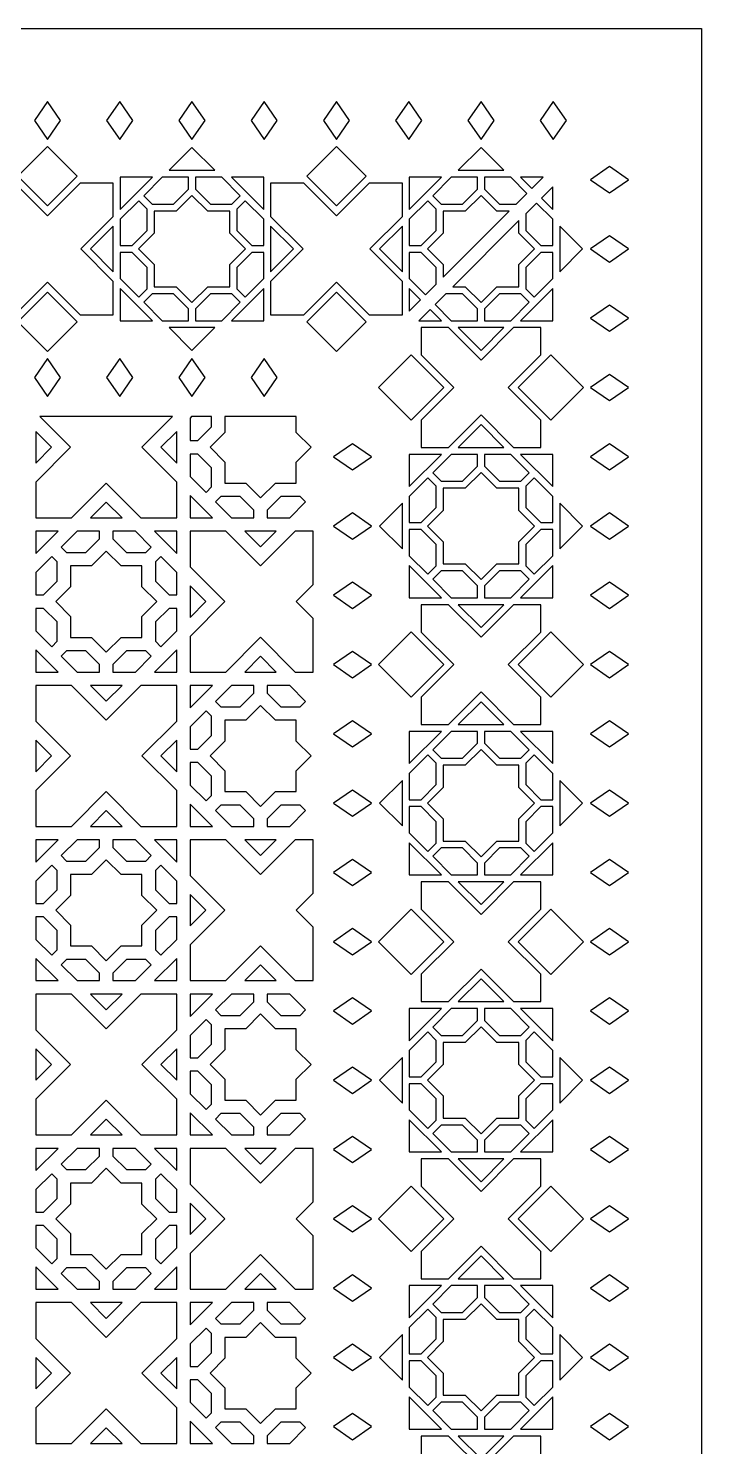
# Model space of a CAD drawing. Header units: millimetres. Extents: x 0 to 1380, y 140 to 1220.
# Drawn here: x 1075 to 1380, y 577 to 1220 of the extents above; entities that cross this region are included whole.
import ezdxf

# ---------------------------------------------------------------- set-up
doc = ezdxf.new("R2010")
doc.units = ezdxf.units.MM
doc.layers.add('CUT', color=1, linetype='CONTINUOUS')

msp = doc.modelspace()

# ---------------------------------------------------------------- linework, layer by layer
at = {"layer": 'CUT'}
for points in [[(0, 1220), (1380.15, 1220), (1380.15, 139.85), (0, 139.85)], [(1077.469, 1178.215), (1083.408, 1169.637), (1089.347, 1178.215), (1083.408, 1186.793)], [(1110.247, 1178.215), (1116.186, 1169.637), (1122.125, 1178.215), (1116.186, 1186.793)], [(1143.025, 1178.215), (1148.964, 1169.637), (1154.903, 1178.215), (1148.964, 1186.793)], [(1175.803, 1178.215), (1181.742, 1169.637), (1187.681, 1178.215), (1181.742, 1186.793)], [(1208.58, 1178.215), (1214.519, 1169.637), (1220.458, 1178.215), (1214.519, 1186.793)], [(1241.358, 1178.215), (1247.297, 1169.637), (1253.236, 1178.215), (1247.297, 1186.793)], [(1274.136, 1178.215), (1280.075, 1169.637), (1286.014, 1178.215), (1280.075, 1186.793)], [(1306.914, 1178.215), (1312.853, 1169.637), (1318.792, 1178.215), (1312.853, 1186.793)], [(1069.943, 1152.933), (1083.408, 1139.468), (1096.874, 1152.933), (1083.408, 1166.399)], [(1159.291, 1155.611), (1148.964, 1165.938), (1138.637, 1155.611)], [(1201.054, 1152.933), (1214.519, 1139.468), (1227.985, 1152.933), (1214.519, 1166.399)], [(1290.402, 1155.611), (1280.075, 1165.938), (1269.748, 1155.611)], [(1131.032, 1152.461), (1116.428, 1152.461), (1116.428, 1137.856)], [(1130.855, 1140.261), (1140.541, 1140.261), (1147.389, 1147.109), (1147.389, 1152.461), (1135.487, 1152.461), (1127.071, 1144.045)], [(1150.539, 1147.109), (1157.387, 1140.261), (1167.073, 1140.261), (1170.857, 1144.045), (1162.441, 1152.461), (1150.539, 1152.461)], [(1181.5, 1137.856), (1181.5, 1152.461), (1166.895, 1152.461)], [(1262.144, 1152.461), (1247.539, 1152.461), (1247.539, 1137.856)], [(1261.966, 1140.261), (1271.652, 1140.261), (1278.5, 1147.109), (1278.5, 1152.461), (1266.598, 1152.461), (1258.182, 1144.045)], [(1300.907, 1145.106), (1293.552, 1152.461), (1281.65, 1152.461), (1281.65, 1147.109), (1288.498, 1140.261), (1296.062, 1140.261)], [(1308.262, 1152.461), (1298.006, 1152.461), (1303.134, 1147.333)], [(1346.943, 1151.354), (1338.365, 1157.293), (1329.787, 1151.354), (1338.365, 1145.415)], [(1053.539, 1149.795), (1053.539, 1134.706), (1068.32, 1119.925), (1053.539, 1105.144), (1053.539, 1090.055), (1068.627, 1090.055), (1083.408, 1104.837), (1098.19, 1090.055), (1113.278, 1090.055), (1113.278, 1105.144), (1098.497, 1119.925), (1113.278, 1134.706), (1113.278, 1149.795), (1098.19, 1149.795), (1083.408, 1135.013), (1068.627, 1149.795)], [(1184.65, 1149.795), (1184.65, 1134.706), (1199.431, 1119.925), (1184.65, 1105.144), (1184.65, 1090.055), (1199.738, 1090.055), (1214.519, 1104.837), (1229.301, 1090.055), (1244.389, 1090.055), (1244.389, 1105.144), (1229.608, 1119.925), (1244.389, 1134.706), (1244.389, 1149.795), (1229.301, 1149.795), (1214.519, 1135.013), (1199.738, 1149.795)], [(1307.483, 1142.984), (1312.611, 1137.856), (1312.611, 1148.112)], [(1121.78, 1121.5), (1128.628, 1128.348), (1128.628, 1138.034), (1124.844, 1141.818), (1116.428, 1133.402), (1116.428, 1121.5)], [(1124.659, 1119.925), (1131.778, 1112.806), (1131.778, 1102.739), (1141.845, 1102.739), (1148.964, 1095.62), (1156.083, 1102.739), (1166.15, 1102.739), (1166.15, 1112.806), (1173.269, 1119.925), (1166.15, 1127.044), (1166.15, 1137.111), (1156.083, 1137.111), (1148.964, 1144.23), (1141.845, 1137.111), (1131.778, 1137.111), (1131.778, 1127.044)], [(1169.3, 1138.034), (1169.3, 1128.348), (1176.148, 1121.5), (1181.5, 1121.5), (1181.5, 1133.402), (1173.084, 1141.818)], [(1252.891, 1121.5), (1259.739, 1128.348), (1259.739, 1138.034), (1255.955, 1141.818), (1247.539, 1133.402), (1247.539, 1121.5)], [(1292.912, 1137.111), (1287.194, 1137.111), (1280.075, 1144.23), (1272.956, 1137.111), (1262.889, 1137.111), (1262.889, 1127.044), (1255.77, 1119.925), (1262.889, 1112.806), (1262.889, 1107.088)], [(1300.411, 1135.912), (1300.411, 1128.348), (1307.259, 1121.5), (1312.611, 1121.5), (1312.611, 1133.402), (1305.256, 1140.757)], [(1267.238, 1102.739), (1272.956, 1102.739), (1280.075, 1095.62), (1287.194, 1102.739), (1297.261, 1102.739), (1297.261, 1112.806), (1304.38, 1119.925), (1297.261, 1127.044), (1297.261, 1132.762)], [(1113.278, 1130.252), (1102.951, 1119.925), (1113.278, 1109.598)], [(1184.65, 1109.598), (1194.977, 1119.925), (1184.65, 1130.252)], [(1244.389, 1130.252), (1234.062, 1119.925), (1244.389, 1109.598)], [(1315.761, 1109.598), (1326.088, 1119.925), (1315.761, 1130.252)], [(1346.943, 1119.925), (1338.365, 1125.864), (1329.787, 1119.925), (1338.365, 1113.986)], [(1128.628, 1101.816), (1128.628, 1111.502), (1121.78, 1118.35), (1116.428, 1118.35), (1116.428, 1106.448), (1124.844, 1098.032)], [(1176.148, 1118.35), (1169.3, 1111.502), (1169.3, 1101.816), (1173.084, 1098.032), (1181.5, 1106.448), (1181.5, 1118.35)], [(1259.739, 1103.938), (1259.739, 1111.502), (1252.891, 1118.35), (1247.539, 1118.35), (1247.539, 1106.448), (1254.894, 1099.093)], [(1304.195, 1098.032), (1312.611, 1106.448), (1312.611, 1118.35), (1307.259, 1118.35), (1300.411, 1111.502), (1300.411, 1101.816)], [(1069.943, 1086.917), (1083.408, 1073.451), (1096.874, 1086.917), (1083.408, 1100.382)], [(1116.428, 1101.994), (1116.428, 1087.389), (1131.032, 1087.389)], [(1166.895, 1087.389), (1181.5, 1087.389), (1181.5, 1101.994)], [(1201.054, 1086.917), (1214.519, 1073.451), (1227.985, 1086.917), (1214.519, 1100.382)], [(1252.667, 1096.866), (1247.539, 1101.994), (1247.539, 1091.738)], [(1298.006, 1087.389), (1312.611, 1087.389), (1312.611, 1101.994)], [(1147.389, 1092.741), (1140.541, 1099.589), (1130.855, 1099.589), (1127.071, 1095.805), (1135.487, 1087.389), (1147.389, 1087.389)], [(1167.073, 1099.589), (1157.387, 1099.589), (1150.539, 1092.741), (1150.539, 1087.389), (1162.441, 1087.389), (1170.857, 1095.805)], [(1259.243, 1094.744), (1266.598, 1087.389), (1278.5, 1087.389), (1278.5, 1092.741), (1271.652, 1099.589), (1264.088, 1099.589)], [(1281.65, 1087.389), (1293.552, 1087.389), (1301.968, 1095.805), (1298.184, 1099.589), (1288.498, 1099.589), (1281.65, 1092.741)], [(1346.943, 1088.496), (1338.365, 1094.435), (1329.787, 1088.496), (1338.365, 1082.557)], [(1251.888, 1087.389), (1262.144, 1087.389), (1257.016, 1092.517)], [(1138.637, 1084.239), (1148.964, 1073.912), (1159.291, 1084.239)], [(1307.246, 1042.286), (1292.465, 1057.068), (1307.246, 1071.849), (1307.246, 1084.239), (1294.856, 1084.239), (1280.075, 1069.458), (1265.294, 1084.239), (1252.904, 1084.239), (1252.904, 1071.849), (1267.685, 1057.068), (1252.904, 1042.286), (1252.904, 1029.897), (1265.294, 1029.897), (1280.075, 1044.678), (1294.856, 1029.897), (1307.246, 1029.897)], [(1269.748, 1084.239), (1280.075, 1073.912), (1290.402, 1084.239)], [(1077.469, 1061.635), (1083.408, 1053.057), (1089.347, 1061.635), (1083.408, 1070.213)], [(1110.247, 1061.635), (1116.186, 1053.057), (1122.125, 1061.635), (1116.186, 1070.213)], [(1143.025, 1061.635), (1148.964, 1053.057), (1154.903, 1061.635), (1148.964, 1070.213)], [(1175.803, 1061.635), (1181.742, 1053.057), (1187.681, 1061.635), (1181.742, 1070.213)], [(1263.231, 1057.068), (1248.416, 1071.883), (1233.601, 1057.068), (1248.416, 1042.253)], [(1326.549, 1057.068), (1311.734, 1071.883), (1296.919, 1057.068), (1311.734, 1042.253)], [(1346.943, 1057.068), (1338.365, 1063.007), (1329.787, 1057.068), (1338.365, 1051.129)], [(1079.953, 1043.85), (1093.878, 1029.925), (1078.12, 1014.166), (1078.12, 997.97), (1094.316, 997.97), (1110.075, 1013.728), (1125.834, 997.97), (1142.03, 997.97), (1142.03, 1014.166), (1126.272, 1029.925), (1140.197, 1043.85)], [(1148.809, 1043.85), (1148.12, 1043.161), (1148.12, 1032.97), (1151.59, 1032.97), (1157.78, 1039.16), (1157.78, 1043.85)], [(1163.87, 1043.85), (1163.87, 1036.637), (1157.157, 1029.925), (1163.87, 1023.213), (1163.87, 1013.72), (1173.363, 1013.72), (1180.075, 1007.007), (1186.787, 1013.72), (1196.28, 1013.72), (1196.28, 1023.213), (1202.993, 1029.925), (1196.28, 1036.637), (1196.28, 1043.85)], [(1078.12, 1022.778), (1085.266, 1029.925), (1078.12, 1037.072)], [(1142.03, 1037.072), (1134.884, 1029.925), (1142.03, 1022.778)], [(1290.402, 1029.897), (1280.075, 1040.223), (1269.748, 1029.897)], [(1230.363, 1025.639), (1221.785, 1031.578), (1213.207, 1025.639), (1221.785, 1019.7)], [(1346.943, 1025.639), (1338.365, 1031.578), (1329.787, 1025.639), (1338.365, 1019.7)], [(1157.78, 1011.936), (1157.78, 1020.69), (1151.59, 1026.88), (1148.12, 1026.88), (1148.12, 1016.689), (1155.326, 1009.482)], [(1262.144, 1026.747), (1247.539, 1026.747), (1247.539, 1012.142)], [(1278.5, 1026.747), (1266.598, 1026.747), (1258.182, 1018.331), (1261.966, 1014.547), (1271.652, 1014.547), (1278.5, 1021.395)], [(1301.968, 1018.331), (1293.552, 1026.747), (1281.65, 1026.747), (1281.65, 1021.395), (1288.498, 1014.547), (1298.184, 1014.547)], [(1312.611, 1012.142), (1312.611, 1026.747), (1298.006, 1026.747)], [(1287.194, 977.025), (1297.261, 977.025), (1297.261, 987.092), (1304.38, 994.211), (1297.261, 1001.329), (1297.261, 1011.397), (1287.194, 1011.397), (1280.075, 1018.515), (1272.956, 1011.397), (1262.889, 1011.397), (1262.889, 1001.329), (1255.77, 994.211), (1262.889, 987.092), (1262.889, 977.025), (1272.956, 977.025), (1280.075, 969.906)], [(1255.955, 1016.103), (1247.539, 1007.688), (1247.539, 995.786), (1252.891, 995.786), (1259.739, 1002.634), (1259.739, 1012.319)], [(1312.611, 995.786), (1312.611, 1007.688), (1304.195, 1016.103), (1300.411, 1012.319), (1300.411, 1002.634), (1307.259, 995.786)], [(1117.222, 997.97), (1110.075, 1005.116), (1102.928, 997.97)], [(1148.12, 1008.077), (1148.12, 997.97), (1158.227, 997.97)], [(1177.03, 1001.44), (1170.84, 1007.63), (1162.086, 1007.63), (1159.632, 1005.176), (1166.839, 997.97), (1177.03, 997.97)], [(1198.064, 1007.63), (1189.31, 1007.63), (1183.12, 1001.44), (1183.12, 997.97), (1193.311, 997.97), (1200.518, 1005.176)], [(1244.389, 1004.538), (1234.062, 994.211), (1244.389, 983.884)], [(1315.761, 983.884), (1326.088, 994.211), (1315.761, 1004.538)], [(1230.363, 994.211), (1221.785, 1000.15), (1213.207, 994.211), (1221.785, 988.272)], [(1346.943, 994.211), (1338.365, 1000.15), (1329.787, 994.211), (1338.365, 988.272)], [(1088.227, 991.88), (1078.12, 991.88), (1078.12, 981.773)], [(1092.086, 982.22), (1100.84, 982.22), (1107.03, 988.41), (1107.03, 991.88), (1096.839, 991.88), (1089.632, 984.674)], [(1113.12, 988.41), (1119.31, 982.22), (1128.064, 982.22), (1130.518, 984.674), (1123.311, 991.88), (1113.12, 991.88)], [(1142.03, 981.773), (1142.03, 991.88), (1131.923, 991.88)], [(1204, 952.197), (1196.272, 959.925), (1204, 967.653), (1204, 991.88), (1195.834, 991.88), (1180.075, 976.122), (1164.316, 991.88), (1148.12, 991.88), (1148.12, 975.684), (1163.878, 959.925), (1148.12, 944.166), (1148.12, 927.97), (1164.316, 927.97), (1180.075, 943.728), (1195.834, 927.97), (1204, 927.97)], [(1172.928, 991.88), (1180.075, 984.734), (1187.222, 991.88)], [(1247.539, 992.636), (1247.539, 980.734), (1255.955, 972.318), (1259.739, 976.102), (1259.739, 985.787), (1252.891, 992.636)], [(1304.195, 972.318), (1312.611, 980.734), (1312.611, 992.636), (1307.259, 992.636), (1300.411, 985.787), (1300.411, 976.102)], [(1081.59, 962.97), (1087.78, 969.16), (1087.78, 977.914), (1085.326, 980.368), (1078.12, 973.161), (1078.12, 962.97)], [(1132.993, 959.925), (1126.28, 966.637), (1126.28, 976.13), (1116.787, 976.13), (1110.075, 982.843), (1103.363, 976.13), (1093.87, 976.13), (1093.87, 966.637), (1087.157, 959.925), (1093.87, 953.213), (1093.87, 943.72), (1103.363, 943.72), (1110.075, 937.007), (1116.787, 943.72), (1126.28, 943.72), (1126.28, 953.213)], [(1132.37, 977.914), (1132.37, 969.16), (1138.56, 962.97), (1142.03, 962.97), (1142.03, 973.161), (1134.824, 980.368)], [(1247.539, 976.279), (1247.539, 961.675), (1262.144, 961.675)], [(1258.182, 970.091), (1266.598, 961.675), (1278.5, 961.675), (1278.5, 967.026), (1271.652, 973.875), (1261.966, 973.875)], [(1281.65, 961.675), (1293.552, 961.675), (1301.968, 970.091), (1298.184, 973.875), (1288.498, 973.875), (1281.65, 967.026)], [(1298.006, 961.675), (1312.611, 961.675), (1312.611, 976.279)], [(1148.12, 952.778), (1155.266, 959.925), (1148.12, 967.072)], [(1230.363, 962.782), (1221.785, 968.721), (1213.207, 962.782), (1221.785, 956.843)], [(1346.943, 962.782), (1338.365, 968.721), (1329.787, 962.782), (1338.365, 956.843)], [(1087.78, 941.936), (1087.78, 950.69), (1081.59, 956.88), (1078.12, 956.88), (1078.12, 946.689), (1085.326, 939.482)], [(1138.56, 956.88), (1132.37, 950.69), (1132.37, 941.936), (1134.824, 939.482), (1142.03, 946.689), (1142.03, 956.88)], [(1307.246, 916.572), (1292.465, 931.354), (1307.246, 946.135), (1307.246, 958.525), (1294.856, 958.525), (1280.075, 943.743), (1265.294, 958.525), (1252.904, 958.525), (1252.904, 946.135), (1267.685, 931.354), (1252.904, 916.572), (1252.904, 904.182), (1265.294, 904.182), (1280.075, 918.964), (1294.856, 904.182), (1307.246, 904.182)], [(1269.748, 958.525), (1280.075, 948.198), (1290.402, 958.525)], [(1263.231, 931.354), (1248.416, 946.168), (1233.601, 931.354), (1248.416, 916.539)], [(1326.549, 931.354), (1311.734, 946.168), (1296.919, 931.354), (1311.734, 916.539)], [(1078.12, 938.077), (1078.12, 927.97), (1088.227, 927.97)], [(1107.03, 931.44), (1100.84, 937.63), (1092.086, 937.63), (1089.632, 935.176), (1096.839, 927.97), (1107.03, 927.97)], [(1128.064, 937.63), (1119.31, 937.63), (1113.12, 931.44), (1113.12, 927.97), (1123.311, 927.97), (1130.518, 935.176)], [(1131.923, 927.97), (1142.03, 927.97), (1142.03, 938.077)], [(1187.222, 927.97), (1180.075, 935.116), (1172.928, 927.97)], [(1230.363, 931.354), (1221.785, 937.293), (1213.207, 931.354), (1221.785, 925.415)], [(1346.943, 931.354), (1338.365, 937.293), (1329.787, 931.354), (1338.365, 925.415)], [(1142.03, 857.97), (1142.03, 874.166), (1126.272, 889.925), (1142.03, 905.684), (1142.03, 921.88), (1125.834, 921.88), (1110.075, 906.122), (1094.316, 921.88), (1078.12, 921.88), (1078.12, 905.684), (1093.878, 889.925), (1078.12, 874.166), (1078.12, 857.97), (1094.316, 857.97), (1110.075, 873.728), (1125.834, 857.97)], [(1102.928, 921.88), (1110.075, 914.734), (1117.222, 921.88)], [(1158.227, 921.88), (1148.12, 921.88), (1148.12, 911.773)], [(1162.086, 912.22), (1170.84, 912.22), (1177.03, 918.41), (1177.03, 921.88), (1166.839, 921.88), (1159.632, 914.674)], [(1183.12, 918.41), (1189.31, 912.22), (1198.064, 912.22), (1200.518, 914.674), (1193.311, 921.88), (1183.12, 921.88)], [(1290.402, 904.182), (1280.075, 914.509), (1269.748, 904.182)], [(1151.59, 892.97), (1157.78, 899.16), (1157.78, 907.914), (1155.326, 910.368), (1148.12, 903.161), (1148.12, 892.97)], [(1202.993, 889.925), (1196.28, 896.637), (1196.28, 906.13), (1186.787, 906.13), (1180.075, 912.843), (1173.363, 906.13), (1163.87, 906.13), (1163.87, 896.637), (1157.157, 889.925), (1163.87, 883.213), (1163.87, 873.72), (1173.363, 873.72), (1180.075, 867.007), (1186.787, 873.72), (1196.28, 873.72), (1196.28, 883.213)], [(1230.363, 899.925), (1221.785, 905.864), (1213.207, 899.925), (1221.785, 893.986)], [(1262.144, 901.032), (1247.539, 901.032), (1247.539, 886.428)], [(1278.5, 901.032), (1266.598, 901.032), (1258.182, 892.616), (1261.966, 888.832), (1271.652, 888.832), (1278.5, 895.681)], [(1301.968, 892.616), (1293.552, 901.032), (1281.65, 901.032), (1281.65, 895.681), (1288.498, 888.832), (1298.184, 888.832)], [(1312.611, 886.428), (1312.611, 901.032), (1298.006, 901.032)], [(1346.943, 899.925), (1338.365, 905.864), (1329.787, 899.925), (1338.365, 893.986)], [(1078.12, 882.778), (1085.266, 889.925), (1078.12, 897.072)], [(1142.03, 897.072), (1134.884, 889.925), (1142.03, 882.778)], [(1255.955, 890.389), (1247.539, 881.973), (1247.539, 870.071), (1252.891, 870.071), (1259.739, 876.92), (1259.739, 886.605)], [(1287.194, 851.31), (1297.261, 851.31), (1297.261, 861.378), (1304.38, 868.496), (1297.261, 875.615), (1297.261, 885.682), (1287.194, 885.682), (1280.075, 892.801), (1272.956, 885.682), (1262.889, 885.682), (1262.889, 875.615), (1255.77, 868.496), (1262.889, 861.378), (1262.889, 851.31), (1272.956, 851.31), (1280.075, 844.192)], [(1312.611, 870.071), (1312.611, 881.973), (1304.195, 890.389), (1300.411, 886.605), (1300.411, 876.92), (1307.259, 870.071)], [(1157.78, 871.936), (1157.78, 880.69), (1151.59, 886.88), (1148.12, 886.88), (1148.12, 876.689), (1155.326, 869.482)], [(1244.389, 878.823), (1234.062, 868.496), (1244.389, 858.17)], [(1315.761, 858.17), (1326.088, 868.496), (1315.761, 878.823)], [(1230.363, 868.496), (1221.785, 874.435), (1213.207, 868.496), (1221.785, 862.557)], [(1346.943, 868.496), (1338.365, 874.435), (1329.787, 868.496), (1338.365, 862.557)], [(1117.222, 857.97), (1110.075, 865.116), (1102.928, 857.97)], [(1148.12, 868.077), (1148.12, 857.97), (1158.227, 857.97)], [(1177.03, 861.44), (1170.84, 867.63), (1162.086, 867.63), (1159.632, 865.176), (1166.839, 857.97), (1177.03, 857.97)], [(1198.064, 867.63), (1189.31, 867.63), (1183.12, 861.44), (1183.12, 857.97), (1193.311, 857.97), (1200.518, 865.176)], [(1247.539, 866.921), (1247.539, 855.02), (1255.955, 846.604), (1259.739, 850.388), (1259.739, 860.073), (1252.891, 866.921)], [(1304.195, 846.604), (1312.611, 855.02), (1312.611, 866.921), (1307.259, 866.921), (1300.411, 860.073), (1300.411, 850.388)], [(1088.227, 851.88), (1078.12, 851.88), (1078.12, 841.773)], [(1092.086, 842.22), (1100.84, 842.22), (1107.03, 848.41), (1107.03, 851.88), (1096.839, 851.88), (1089.632, 844.674)], [(1113.12, 848.41), (1119.31, 842.22), (1128.064, 842.22), (1130.518, 844.674), (1123.311, 851.88), (1113.12, 851.88)], [(1142.03, 841.773), (1142.03, 851.88), (1131.923, 851.88)], [(1204, 812.197), (1196.272, 819.925), (1204, 827.653), (1204, 851.88), (1195.834, 851.88), (1180.075, 836.122), (1164.316, 851.88), (1148.12, 851.88), (1148.12, 835.684), (1163.878, 819.925), (1148.12, 804.166), (1148.12, 787.97), (1164.316, 787.97), (1180.075, 803.728), (1195.834, 787.97), (1204, 787.97)], [(1172.928, 851.88), (1180.075, 844.734), (1187.222, 851.88)], [(1247.539, 850.565), (1247.539, 835.961), (1262.144, 835.961)], [(1298.006, 835.961), (1312.611, 835.961), (1312.611, 850.565)], [(1230.363, 837.068), (1221.785, 843.007), (1213.207, 837.068), (1221.785, 831.129)], [(1258.182, 844.376), (1266.598, 835.961), (1278.5, 835.961), (1278.5, 841.312), (1271.652, 848.16), (1261.966, 848.16)], [(1281.65, 835.961), (1293.552, 835.961), (1301.968, 844.376), (1298.184, 848.16), (1288.498, 848.16), (1281.65, 841.312)], [(1346.943, 837.068), (1338.365, 843.007), (1329.787, 837.068), (1338.365, 831.129)], [(1081.59, 822.97), (1087.78, 829.16), (1087.78, 837.914), (1085.326, 840.368), (1078.12, 833.161), (1078.12, 822.97)], [(1132.993, 819.925), (1126.28, 826.637), (1126.28, 836.13), (1116.787, 836.13), (1110.075, 842.843), (1103.363, 836.13), (1093.87, 836.13), (1093.87, 826.637), (1087.157, 819.925), (1093.87, 813.213), (1093.87, 803.72), (1103.363, 803.72), (1110.075, 797.007), (1116.787, 803.72), (1126.28, 803.72), (1126.28, 813.213)], [(1132.37, 837.914), (1132.37, 829.16), (1138.56, 822.97), (1142.03, 822.97), (1142.03, 833.161), (1134.824, 840.368)], [(1307.246, 790.858), (1292.465, 805.639), (1307.246, 820.421), (1307.246, 832.811), (1294.856, 832.811), (1280.075, 818.029), (1265.294, 832.811), (1252.904, 832.811), (1252.904, 820.421), (1267.685, 805.639), (1252.904, 790.858), (1252.904, 778.468), (1265.294, 778.468), (1280.075, 793.249), (1294.856, 778.468), (1307.246, 778.468)], [(1269.748, 832.811), (1280.075, 822.484), (1290.402, 832.811)], [(1148.12, 812.778), (1155.266, 819.925), (1148.12, 827.072)], [(1263.231, 805.639), (1248.416, 820.454), (1233.601, 805.639), (1248.416, 790.825)], [(1326.549, 805.639), (1311.734, 820.454), (1296.919, 805.639), (1311.734, 790.825)], [(1087.78, 801.936), (1087.78, 810.69), (1081.59, 816.88), (1078.12, 816.88), (1078.12, 806.689), (1085.326, 799.482)], [(1138.56, 816.88), (1132.37, 810.69), (1132.37, 801.936), (1134.824, 799.482), (1142.03, 806.689), (1142.03, 816.88)], [(1230.363, 805.639), (1221.785, 811.578), (1213.207, 805.639), (1221.785, 799.7)], [(1346.943, 805.639), (1338.365, 811.578), (1329.787, 805.639), (1338.365, 799.7)], [(1078.12, 798.077), (1078.12, 787.97), (1088.227, 787.97)], [(1131.923, 787.97), (1142.03, 787.97), (1142.03, 798.077)], [(1107.03, 791.44), (1100.84, 797.63), (1092.086, 797.63), (1089.632, 795.176), (1096.839, 787.97), (1107.03, 787.97)], [(1128.064, 797.63), (1119.31, 797.63), (1113.12, 791.44), (1113.12, 787.97), (1123.311, 787.97), (1130.518, 795.176)], [(1187.222, 787.97), (1180.075, 795.116), (1172.928, 787.97)], [(1290.402, 778.468), (1280.075, 788.795), (1269.748, 778.468)], [(1142.03, 717.97), (1142.03, 734.166), (1126.272, 749.925), (1142.03, 765.684), (1142.03, 781.88), (1125.834, 781.88), (1110.075, 766.122), (1094.316, 781.88), (1078.12, 781.88), (1078.12, 765.684), (1093.878, 749.925), (1078.12, 734.166), (1078.12, 717.97), (1094.316, 717.97), (1110.075, 733.728), (1125.834, 717.97)], [(1102.928, 781.88), (1110.075, 774.734), (1117.222, 781.88)], [(1158.227, 781.88), (1148.12, 781.88), (1148.12, 771.773)], [(1162.086, 772.22), (1170.84, 772.22), (1177.03, 778.41), (1177.03, 781.88), (1166.839, 781.88), (1159.632, 774.674)], [(1183.12, 778.41), (1189.31, 772.22), (1198.064, 772.22), (1200.518, 774.674), (1193.311, 781.88), (1183.12, 781.88)], [(1230.363, 774.211), (1221.785, 780.15), (1213.207, 774.211), (1221.785, 768.272)], [(1346.943, 774.211), (1338.365, 780.15), (1329.787, 774.211), (1338.365, 768.272)], [(1202.993, 749.925), (1196.28, 756.637), (1196.28, 766.13), (1186.787, 766.13), (1180.075, 772.843), (1173.363, 766.13), (1163.87, 766.13), (1163.87, 756.637), (1157.157, 749.925), (1163.87, 743.213), (1163.87, 733.72), (1173.363, 733.72), (1180.075, 727.007), (1186.787, 733.72), (1196.28, 733.72), (1196.28, 743.213)], [(1262.144, 775.318), (1247.539, 775.318), (1247.539, 760.714)], [(1278.5, 775.318), (1266.598, 775.318), (1258.182, 766.902), (1261.966, 763.118), (1271.652, 763.118), (1278.5, 769.966)], [(1301.968, 766.902), (1293.552, 775.318), (1281.65, 775.318), (1281.65, 769.966), (1288.498, 763.118), (1298.184, 763.118)], [(1312.611, 760.714), (1312.611, 775.318), (1298.006, 775.318)], [(1151.59, 752.97), (1157.78, 759.16), (1157.78, 767.914), (1155.326, 770.368), (1148.12, 763.161), (1148.12, 752.97)], [(1287.194, 725.596), (1297.261, 725.596), (1297.261, 735.663), (1304.38, 742.782), (1297.261, 749.901), (1297.261, 759.968), (1287.194, 759.968), (1280.075, 767.087), (1272.956, 759.968), (1262.889, 759.968), (1262.889, 749.901), (1255.77, 742.782), (1262.889, 735.663), (1262.889, 725.596), (1272.956, 725.596), (1280.075, 718.477)], [(1255.955, 764.675), (1247.539, 756.259), (1247.539, 744.357), (1252.891, 744.357), (1259.739, 751.206), (1259.739, 760.891)], [(1312.611, 744.357), (1312.611, 756.259), (1304.195, 764.675), (1300.411, 760.891), (1300.411, 751.206), (1307.259, 744.357)], [(1078.12, 742.778), (1085.266, 749.925), (1078.12, 757.072)], [(1142.03, 757.072), (1134.884, 749.925), (1142.03, 742.778)], [(1244.389, 753.109), (1234.062, 742.782), (1244.389, 732.455)], [(1315.761, 732.455), (1326.088, 742.782), (1315.761, 753.109)], [(1157.78, 731.936), (1157.78, 740.69), (1151.59, 746.88), (1148.12, 746.88), (1148.12, 736.689), (1155.326, 729.482)], [(1230.363, 742.782), (1221.785, 748.721), (1213.207, 742.782), (1221.785, 736.843)], [(1346.943, 742.782), (1338.365, 748.721), (1329.787, 742.782), (1338.365, 736.843)], [(1247.539, 741.207), (1247.539, 729.305), (1255.955, 720.889), (1259.739, 724.674), (1259.739, 734.359), (1252.891, 741.207)], [(1304.195, 720.889), (1312.611, 729.305), (1312.611, 741.207), (1307.259, 741.207), (1300.411, 734.359), (1300.411, 724.674)], [(1148.12, 728.077), (1148.12, 717.97), (1158.227, 717.97)], [(1177.03, 721.44), (1170.84, 727.63), (1162.086, 727.63), (1159.632, 725.176), (1166.839, 717.97), (1177.03, 717.97)], [(1198.064, 727.63), (1189.31, 727.63), (1183.12, 721.44), (1183.12, 717.97), (1193.311, 717.97), (1200.518, 725.176)], [(1117.222, 717.97), (1110.075, 725.116), (1102.928, 717.97)], [(1247.539, 724.851), (1247.539, 710.246), (1262.144, 710.246)], [(1258.182, 718.662), (1266.598, 710.246), (1278.5, 710.246), (1278.5, 715.598), (1271.652, 722.446), (1261.966, 722.446)], [(1281.65, 710.246), (1293.552, 710.246), (1301.968, 718.662), (1298.184, 722.446), (1288.498, 722.446), (1281.65, 715.598)], [(1298.006, 710.246), (1312.611, 710.246), (1312.611, 724.851)], [(1230.363, 711.354), (1221.785, 717.293), (1213.207, 711.354), (1221.785, 705.415)], [(1346.943, 711.354), (1338.365, 717.293), (1329.787, 711.354), (1338.365, 705.415)], [(1088.227, 711.88), (1078.12, 711.88), (1078.12, 701.773)], [(1092.086, 702.22), (1100.84, 702.22), (1107.03, 708.41), (1107.03, 711.88), (1096.839, 711.88), (1089.632, 704.674)], [(1113.12, 708.41), (1119.31, 702.22), (1128.064, 702.22), (1130.518, 704.674), (1123.311, 711.88), (1113.12, 711.88)], [(1142.03, 701.773), (1142.03, 711.88), (1131.923, 711.88)], [(1204, 711.88), (1195.834, 711.88), (1180.075, 696.122), (1164.316, 711.88), (1148.12, 711.88), (1148.12, 695.684), (1163.878, 679.925), (1148.12, 664.166), (1148.12, 647.97), (1164.316, 647.97), (1180.075, 663.728), (1195.834, 647.97), (1204, 647.97), (1204, 672.197), (1196.272, 679.925), (1204, 687.653)], [(1172.928, 711.88), (1180.075, 704.734), (1187.222, 711.88)], [(1126.28, 686.637), (1126.28, 696.13), (1116.787, 696.13), (1110.075, 702.843), (1103.363, 696.13), (1093.87, 696.13), (1093.87, 686.637), (1087.157, 679.925), (1093.87, 673.213), (1093.87, 663.72), (1103.363, 663.72), (1110.075, 657.007), (1116.787, 663.72), (1126.28, 663.72), (1126.28, 673.213), (1132.993, 679.925)], [(1307.246, 665.144), (1292.465, 679.925), (1307.246, 694.706), (1307.246, 707.096), (1294.856, 707.096), (1280.075, 692.315), (1265.294, 707.096), (1252.904, 707.096), (1252.904, 694.706), (1267.685, 679.925), (1252.904, 665.144), (1252.904, 652.754), (1265.294, 652.754), (1280.075, 667.535), (1294.856, 652.754), (1307.246, 652.754)], [(1269.748, 707.096), (1280.075, 696.769), (1290.402, 707.096)], [(1081.59, 682.97), (1087.78, 689.16), (1087.78, 697.914), (1085.326, 700.368), (1078.12, 693.161), (1078.12, 682.97)], [(1132.37, 697.914), (1132.37, 689.16), (1138.56, 682.97), (1142.03, 682.97), (1142.03, 693.161), (1134.824, 700.368)], [(1263.231, 679.925), (1248.416, 694.74), (1233.601, 679.925), (1248.416, 665.11)], [(1326.549, 679.925), (1311.734, 694.74), (1296.919, 679.925), (1311.734, 665.11)], [(1148.12, 672.778), (1155.266, 679.925), (1148.12, 687.072)], [(1230.363, 679.925), (1221.785, 685.864), (1213.207, 679.925), (1221.785, 673.986)], [(1346.943, 679.925), (1338.365, 685.864), (1329.787, 679.925), (1338.365, 673.986)], [(1078.12, 676.88), (1078.12, 666.689), (1085.326, 659.482), (1087.78, 661.936), (1087.78, 670.69), (1081.59, 676.88)], [(1134.824, 659.482), (1142.03, 666.689), (1142.03, 676.88), (1138.56, 676.88), (1132.37, 670.69), (1132.37, 661.936)], [(1290.402, 652.754), (1280.075, 663.081), (1269.748, 652.754)], [(1078.12, 658.077), (1078.12, 647.97), (1088.227, 647.97)], [(1089.632, 655.176), (1096.839, 647.97), (1107.03, 647.97), (1107.03, 651.44), (1100.84, 657.63), (1092.086, 657.63)], [(1113.12, 647.97), (1123.311, 647.97), (1130.518, 655.176), (1128.064, 657.63), (1119.31, 657.63), (1113.12, 651.44)], [(1131.923, 647.97), (1142.03, 647.97), (1142.03, 658.077)], [(1187.222, 647.97), (1180.075, 655.116), (1172.928, 647.97)], [(1221.785, 654.435), (1213.207, 648.496), (1221.785, 642.557), (1230.363, 648.496)], [(1338.365, 654.435), (1329.787, 648.496), (1338.365, 642.557), (1346.943, 648.496)], [(1262.144, 649.604), (1247.539, 649.604), (1247.539, 634.999)], [(1261.966, 637.404), (1271.652, 637.404), (1278.5, 644.252), (1278.5, 649.604), (1266.598, 649.604), (1258.182, 641.188)], [(1281.65, 644.252), (1288.498, 637.404), (1298.184, 637.404), (1301.968, 641.188), (1293.552, 649.604), (1281.65, 649.604)], [(1312.611, 634.999), (1312.611, 649.604), (1298.006, 649.604)], [(1125.834, 641.88), (1110.075, 626.122), (1094.316, 641.88), (1078.12, 641.88), (1078.12, 625.684), (1093.878, 609.925), (1078.12, 594.166), (1078.12, 577.97), (1094.316, 577.97), (1110.075, 593.728), (1125.834, 577.97), (1142.03, 577.97), (1142.03, 594.166), (1126.272, 609.925), (1142.03, 625.684), (1142.03, 641.88)], [(1102.928, 641.88), (1110.075, 634.734), (1117.222, 641.88)], [(1158.227, 641.88), (1148.12, 641.88), (1148.12, 631.773)], [(1177.03, 641.88), (1166.839, 641.88), (1159.632, 634.674), (1162.086, 632.22), (1170.84, 632.22), (1177.03, 638.41)], [(1200.518, 634.674), (1193.311, 641.88), (1183.12, 641.88), (1183.12, 638.41), (1189.31, 632.22), (1198.064, 632.22)], [(1252.891, 618.643), (1259.739, 625.491), (1259.739, 635.176), (1255.955, 638.961), (1247.539, 630.545), (1247.539, 618.643)], [(1280.075, 641.373), (1272.956, 634.254), (1262.889, 634.254), (1262.889, 624.187), (1255.77, 617.068), (1262.889, 609.949), (1262.889, 599.882), (1272.956, 599.882), (1280.075, 592.763), (1287.194, 599.882), (1297.261, 599.882), (1297.261, 609.949), (1304.38, 617.068), (1297.261, 624.187), (1297.261, 634.254), (1287.194, 634.254)], [(1300.411, 635.176), (1300.411, 625.491), (1307.259, 618.643), (1312.611, 618.643), (1312.611, 630.545), (1304.195, 638.961)], [(1196.28, 616.637), (1196.28, 626.13), (1186.787, 626.13), (1180.075, 632.843), (1173.363, 626.13), (1163.87, 626.13), (1163.87, 616.637), (1157.157, 609.925), (1163.87, 603.213), (1163.87, 593.72), (1173.363, 593.72), (1180.075, 587.007), (1186.787, 593.72), (1196.28, 593.72), (1196.28, 603.213), (1202.993, 609.925)], [(1155.326, 630.368), (1148.12, 623.161), (1148.12, 612.97), (1151.59, 612.97), (1157.78, 619.16), (1157.78, 627.914)], [(1244.389, 627.395), (1234.062, 617.068), (1244.389, 606.741)], [(1315.761, 606.741), (1326.088, 617.068), (1315.761, 627.395)], [(1221.785, 623.007), (1213.207, 617.068), (1221.785, 611.129), (1230.363, 617.068)], [(1338.365, 623.007), (1329.787, 617.068), (1338.365, 611.129), (1346.943, 617.068)], [(1078.12, 602.778), (1085.266, 609.925), (1078.12, 617.072)], [(1142.03, 617.072), (1134.884, 609.925), (1142.03, 602.778)], [(1259.739, 598.959), (1259.739, 608.644), (1252.891, 615.493), (1247.539, 615.493), (1247.539, 603.591), (1255.955, 595.175)], [(1307.259, 615.493), (1300.411, 608.644), (1300.411, 598.959), (1304.195, 595.175), (1312.611, 603.591), (1312.611, 615.493)], [(1148.12, 606.88), (1148.12, 596.689), (1155.326, 589.482), (1157.78, 591.936), (1157.78, 600.69), (1151.59, 606.88)], [(1247.539, 599.136), (1247.539, 584.532), (1262.144, 584.532)], [(1298.006, 584.532), (1312.611, 584.532), (1312.611, 599.136)], [(1278.5, 589.884), (1271.652, 596.732), (1261.966, 596.732), (1258.182, 592.948), (1266.598, 584.532), (1278.5, 584.532)], [(1298.184, 596.732), (1288.498, 596.732), (1281.65, 589.884), (1281.65, 584.532), (1293.552, 584.532), (1301.968, 592.948)], [(1148.12, 588.077), (1148.12, 577.97), (1158.227, 577.97)], [(1159.632, 585.176), (1166.839, 577.97), (1177.03, 577.97), (1177.03, 581.44), (1170.84, 587.63), (1162.086, 587.63)], [(1183.12, 577.97), (1193.311, 577.97), (1200.518, 585.176), (1198.064, 587.63), (1189.31, 587.63), (1183.12, 581.44)], [(1221.785, 591.578), (1213.207, 585.639), (1221.785, 579.7), (1230.363, 585.639)], [(1338.365, 591.578), (1329.787, 585.639), (1338.365, 579.7), (1346.943, 585.639)], [(1117.222, 577.97), (1110.075, 585.116), (1102.928, 577.97)], [(1307.246, 581.382), (1294.856, 581.382), (1280.075, 566.601), (1265.294, 581.382), (1252.904, 581.382), (1252.904, 568.992), (1267.685, 554.211), (1252.904, 539.429), (1252.904, 527.039), (1265.294, 527.039), (1280.075, 541.821), (1294.856, 527.039), (1307.246, 527.039), (1307.246, 539.429), (1292.465, 554.211), (1307.246, 568.992)], [(1269.748, 581.382), (1280.075, 571.055), (1290.402, 581.382)]]:
    msp.add_lwpolyline(points, close=True, dxfattribs=at)

doc.saveas('drawing.dxf')
